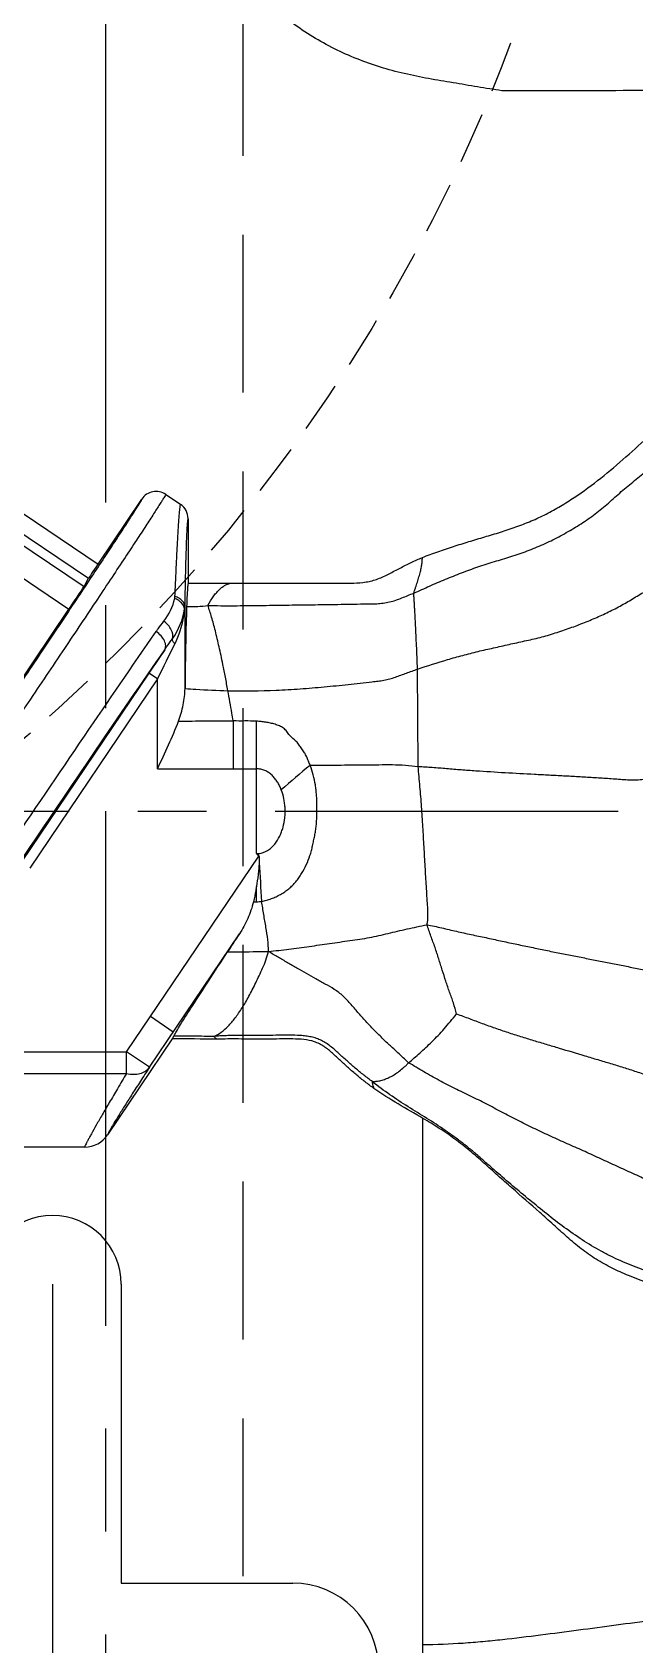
# Model space of a CAD drawing. Header units: millimetres. Extents: x 23075 to 24509, y -21593 to -20579.
# Drawn here: x 24264.94 to 24282.5, y -20931.18 to -20884.18 of the extents above; entities that cross this region are included whole.
import ezdxf

# ---------------------------------------------------------------- set-up
doc = ezdxf.new("R2010")
doc.units = ezdxf.units.MM
doc.header["$LTSCALE"] = 8
doc.linetypes.add('CENTER', pattern=[2, 1.25, -0.25, 0.25, -0.25])
doc.linetypes.add('HIDDEN', pattern=[0.375, 0.25, -0.125])
for name, color, linetype in [('Cav-cor', 30, 'Continuous'), ('CL', 1, 'Continuous'), ('WT', 4, 'Continuous')]:
    doc.layers.add(name, color=color, linetype=linetype)

msp = doc.modelspace()

# ---------------------------------------------------------------- linework, layer by layer
at = {"color": 8, "linetype": 'HIDDEN', "ltscale": 0.75}
msp.add_circle((24232.076, -20866.885), 50, dxfattribs=at)
at = {"layer": 'Cav-cor', "color": 241}
for p, q in [((24278.852, -20885.885), (24278.63, -20885.885)), ((24261.433, -20896.021), (24266.86, -20899.681)), ((24261.155, -20896.434), (24266.585, -20900.096)), ((24261.228, -20896.812), (24266.455, -20900.337)), ((24260.783, -20897.473), (24266.014, -20901.001)), ((24266.86, -20899.681), (24268.137, -20897.788)), ((24268.835, -20897.652), (24269.265, -20897.941)), ((24269.487, -20898.359), (24269.487, -20900.243)), ((24266.455, -20900.337), (24266.585, -20900.096)), ((24259.575, -20910.548), (24266.014, -20901.001)), ((24269.395, -20903.307), (24269.395, -20900.935)), ((24268.341, -20902.861), (24264.628, -20908.365)), ((24268.591, -20903.029), (24264.871, -20908.545)), ((24268.591, -20903.029), (24268.341, -20902.861)), ((24268.591, -20905.649), (24268.591, -20903.029)), ((24276.19, -20905.585), (24276.173, -20902.745)), ((24270.799, -20904.253), (24270.796, -20905.65)), ((24271.475, -20908.123), (24271.474, -20904.263)), ((24267.692, -20913.902), (24271.542, -20908.193)), ((24271.546, -20908.199), (24271.542, -20908.119)), ((24271.478, -20909.526), (24271.477, -20909.084)), ((24268.358, -20914.352), (24270.981, -20910.463)), ((24269.052, -20913.323), (24268.385, -20912.873)), ((24261.798, -20913.902), (24267.692, -20913.902)), ((24269.025, -20913.526), (24267.14, -20916.321)), ((24268.358, -20914.351), (24267.692, -20913.902)), ((24267.692, -20914.529), (24267.692, -20913.902)), ((24262.134, -20914.529), (24267.691, -20914.529)), ((24276.328, -20947.941), (24276.328, -20915.841)), ((24266.473, -20916.676), (24264.551, -20916.676)), ((24265.533, -20920.673), (24265.533, -20943.08)), ((24267.533, -20920.673), (24267.533, -20929.385)), ((24267.533, -20929.385), (24272.533, -20929.385))]:
    msp.add_line(p, q, dxfattribs=at)
for centre, radius, start, end in [((24268.554, -20898.068), 0.503, 56.0178, 146.0656), ((24268.983, -20898.359), 0.503, 359.974, 55.997), ((24267.482, -20900.328), 1.651, 321.8346, 347.6986), ((24267.395, -20900.692), 2.008, 324.4643, 351.5615), ((24416.356, -21002.663), 178.518, 145.74541, 146.00932), ((24408.637, -20971.608), 155.935, 153.49004, 153.90953), ((24271.127, -20683.123), 222.527, 269.91465, 270.08946), ((24286.861, -20922.8), 22.1, 128.6873, 131.56), ((24271.472, -20907.536), 0.587, 270.2859, 276.8868), ((24414.558, -20900.172), 143.237, 183.28795, 183.73993), ((24271.408, -20899.941), 9.585, 269.8925, 270.4154), ((24271.47, -20908.388), 1.138, 270.4005, 277.8995), ((24519.894, -21075.022), 298.392, 146.53099, 146.65161), ((24266.473, -20915.872), 0.804, 270.0114, 326.0108), ((24265.533, -20920.673), 2, 0, 180), ((24272.533, -20931.885), 2.5, 270, 90)]:
    msp.add_arc(centre, radius, start, end, dxfattribs=at)
for centre, major_axis, start_param, end_param in [((24266.863, -20899.683), (0.28, 0.415), -4.712389, -3.228859), ((24266.009, -20900.997), (0.447, 0.663), -1.570796, -0.087266)]:
    msp.add_ellipse(centre, major_axis=major_axis, ratio=0.008727, start_param=start_param, end_param=end_param, dxfattribs=at)
for points, knots in [([(24278.63, -20885.885), (24278.392, -20885.849), (24277.917, -20885.772), (24277.205, -20885.653), (24276.493, -20885.536), (24275.784, -20885.393), (24275.086, -20885.206), (24274.405, -20884.964), (24273.745, -20884.669), (24272.901, -20884.205), (24271.93, -20883.484), (24271.134, -20882.567), (24270.656, -20881.729), (24270.389, -20881.056), (24270.225, -20880.351), (24270.188, -20879.869), (24270.188, -20879.628)], [0, 0, 0, 0, 0.062532, 0.125065, 0.187597, 0.250131, 0.312666, 0.375199, 0.437737, 0.500269, 0.625177, 0.749992, 0.812502, 0.875006, 0.937504, 1, 1, 1, 1]), ([(24283.262, -20885.879), (24282.895, -20885.88), (24281.976, -20885.884), (24280.506, -20885.883), (24279.403, -20885.884), (24278.852, -20885.885)], [0, 0, 0, 0, 0.25, 0.625, 1, 1, 1, 1]), ([(24276.313, -20899.491), (24276.46, -20899.429), (24276.76, -20899.319), (24277.214, -20899.17), (24277.669, -20899.026), (24278.128, -20898.891), (24278.586, -20898.754), (24279.04, -20898.602), (24279.486, -20898.43), (24279.921, -20898.232), (24280.339, -20897.999), (24280.876, -20897.655), (24281.52, -20897.185), (24282.248, -20896.563), (24282.717, -20896.133), (24282.956, -20895.922)], [0, 0, 0, 0, 0.06249, 0.125009, 0.187498, 0.24999, 0.312486, 0.374984, 0.437508, 0.500019, 0.562508, 0.625043, 0.750021, 0.875013, 1, 1, 1, 1]), ([(24276.063, -20900.531), (24276.216, -20900.461), (24276.523, -20900.322), (24276.987, -20900.124), (24277.455, -20899.936), (24277.928, -20899.761), (24278.409, -20899.61), (24278.812, -20899.49), (24279.132, -20899.387), (24279.448, -20899.274), (24279.835, -20899.112), (24280.287, -20898.891), (24280.725, -20898.644), (24281.147, -20898.372), (24281.548, -20898.071), (24281.859, -20897.792), (24282.109, -20897.571), (24282.301, -20897.41), (24282.495, -20897.25), (24282.755, -20897.039), (24282.946, -20896.874), (24283.06, -20896.751)], [0, 0, 0, 0, 0.062795, 0.125466, 0.188059, 0.250641, 0.313296, 0.375975, 0.407283, 0.438574, 0.501119, 0.56359, 0.626013, 0.688357, 0.750582, 0.812786, 0.84389, 0.875005, 0.906191, 0.937493, 1, 1, 1, 1]), ([(24268.137, -20897.788), (24268.13, -20897.801), (24268.111, -20897.835), (24268.054, -20897.931), (24267.947, -20898.1), (24267.781, -20898.36), (24267.564, -20898.695), (24267.298, -20899.101), (24266.983, -20899.579), (24266.62, -20900.127), (24266.056, -20900.977), (24265.278, -20902.141), (24264.29, -20903.614), (24263.259, -20905.145), (24262.563, -20906.179), (24262.213, -20906.698)], [0, 0, 0, 0, 0.004235, 0.010905, 0.031219, 0.060303, 0.097598, 0.142916, 0.196376, 0.258056, 0.327291, 0.482392, 0.650587, 0.824522, 1, 1, 1, 1]), ([(24268.835, -20897.651), (24268.828, -20897.665), (24268.808, -20897.699), (24268.771, -20897.762), (24268.718, -20897.846), (24268.621, -20898.001), (24268.465, -20898.243), (24268.239, -20898.591), (24267.962, -20899.014), (24267.634, -20899.512), (24267.255, -20900.084), (24266.665, -20900.971), (24265.851, -20902.189), (24264.815, -20903.733), (24263.733, -20905.342), (24263, -20906.428), (24262.632, -20906.974)], [0, 0, 0, 0, 0.004096, 0.010629, 0.01952, 0.030685, 0.059546, 0.096658, 0.141806, 0.195068, 0.256489, 0.325471, 0.480417, 0.648971, 0.823637, 1, 1, 1, 1]), ([(24269.102, -20900.625), (24269.11, -20900.443), (24269.126, -20900.097), (24269.15, -20899.605), (24269.171, -20899.169), (24269.192, -20898.792), (24269.211, -20898.478), (24269.227, -20898.258), (24269.24, -20898.118), (24269.248, -20898.041), (24269.256, -20897.985), (24269.262, -20897.953), (24269.265, -20897.942)], [0, 0, 0, 0, 0.203296, 0.386772, 0.549381, 0.690174, 0.807798, 0.900124, 0.936088, 0.964879, 0.98625, 1, 1, 1, 1]), ([(24269.395, -20900.935), (24269.398, -20900.761), (24269.404, -20900.431), (24269.414, -20899.961), (24269.425, -20899.543), (24269.436, -20899.182), (24269.447, -20898.88), (24269.458, -20898.668), (24269.467, -20898.532), (24269.473, -20898.457), (24269.479, -20898.401), (24269.484, -20898.371), (24269.487, -20898.359)], [0, 0, 0, 0, 0.20219, 0.384894, 0.547052, 0.687722, 0.805592, 0.898503, 0.934849, 0.964051, 0.98584, 1, 1, 1, 1]), ([(24270.713, -20900.243), (24270.953, -20900.243), (24271.433, -20900.243), (24272.032, -20900.244), (24272.512, -20900.244), (24272.872, -20900.241), (24273.231, -20900.235), (24273.591, -20900.239), (24273.951, -20900.237), (24274.31, -20900.238), (24274.671, -20900.217), (24274.963, -20900.14), (24275.184, -20900.047), (24275.345, -20899.966), (24275.504, -20899.882), (24275.717, -20899.771), (24275.985, -20899.637), (24276.203, -20899.537), (24276.313, -20899.491)], [0, 0, 0, 0, 0.125004, 0.250008, 0.31251, 0.375012, 0.437513, 0.500016, 0.562518, 0.625021, 0.687512, 0.749984, 0.781247, 0.812499, 0.843751, 0.875002, 0.937503, 1, 1, 1, 1]), ([(24276.063, -20900.531), (24276.068, -20900.503), (24276.086, -20900.449), (24276.116, -20900.369), (24276.142, -20900.288), (24276.175, -20900.182), (24276.213, -20900.054), (24276.254, -20899.907), (24276.285, -20899.772), (24276.301, -20899.655), (24276.31, -20899.563), (24276.312, -20899.511), (24276.313, -20899.491)], [0, 0, 0, 0, 0.078583, 0.159305, 0.238443, 0.316142, 0.468805, 0.612998, 0.742911, 0.855304, 0.94213, 1, 1, 1, 1]), ([(24269.487, -20900.243), (24269.484, -20900.252), (24269.48, -20900.275), (24269.474, -20900.319), (24269.469, -20900.379), (24269.46, -20900.492), (24269.451, -20900.673), (24269.445, -20900.828), (24269.442, -20900.917)], [0, 0, 0, 0, 0.0404, 0.10533, 0.194809, 0.308674, 0.607993, 1, 1, 1, 1]), ([(24270.061, -20900.886), (24270.107, -20900.799), (24270.178, -20900.673), (24270.296, -20900.531), (24270.38, -20900.444), (24270.459, -20900.368), (24270.541, -20900.309), (24270.627, -20900.268), (24270.685, -20900.25), (24270.713, -20900.243)], [0, 0, 0, 0, 0.314211, 0.456502, 0.586176, 0.700046, 0.80647, 0.906311, 1, 1, 1, 1]), ([(24269.381, -20900.987), (24269.37, -20900.922), (24269.313, -20900.826), (24269.202, -20900.733), (24269.132, -20900.695), (24269.095, -20900.679)], [0, 0, 0, 0, 0.458205, 0.720607, 1, 1, 1, 1]), ([(24269.395, -20900.935), (24269.395, -20900.903), (24269.378, -20900.834), (24269.315, -20900.745), (24269.22, -20900.672), (24269.143, -20900.638), (24269.102, -20900.625)], [0, 0, 0, 0, 0.216154, 0.450913, 0.712679, 1, 1, 1, 1]), ([(24270.061, -20900.886), (24270.187, -20900.89), (24270.439, -20900.898), (24270.818, -20900.898), (24271.196, -20900.892), (24271.701, -20900.887), (24272.332, -20900.876), (24272.963, -20900.87), (24273.468, -20900.861), (24273.846, -20900.857), (24274.225, -20900.851), (24274.604, -20900.842), (24274.919, -20900.845), (24275.171, -20900.823), (24275.357, -20900.789), (24275.539, -20900.738), (24275.774, -20900.649), (24275.945, -20900.57), (24276.063, -20900.531)], [0, 0, 0, 0, 0.062508, 0.125077, 0.187653, 0.250212, 0.375334, 0.500465, 0.563003, 0.625587, 0.688133, 0.750664, 0.813309, 0.844529, 0.87574, 0.906966, 0.938203, 1, 1, 1, 1]), ([(24276.173, -20902.745), (24276.167, -20902.628), (24276.159, -20902.399), (24276.142, -20902.069), (24276.128, -20901.761), (24276.117, -20901.519), (24276.108, -20901.335), (24276.101, -20901.204), (24276.094, -20901.078), (24276.087, -20900.958), (24276.08, -20900.844), (24276.075, -20900.753), (24276.071, -20900.683), (24276.064, -20900.615), (24276.06, -20900.564), (24276.063, -20900.531)], [0, 0, 0, 0, 0.158603, 0.309066, 0.447673, 0.576191, 0.637397, 0.696339, 0.753354, 0.80822, 0.859769, 0.908296, 0.931655, 0.954562, 1, 1, 1, 1]), ([(24276.173, -20902.745), (24276.462, -20902.647), (24276.898, -20902.508), (24277.487, -20902.342), (24277.933, -20902.226), (24278.309, -20902.144), (24278.611, -20902.076), (24278.836, -20902.025), (24279.063, -20901.973), (24279.365, -20901.909), (24279.742, -20901.829), (24280.11, -20901.716), (24280.4, -20901.62), (24280.686, -20901.522), (24281.035, -20901.391), (24281.442, -20901.218), (24281.773, -20901.066), (24282.026, -20900.934), (24282.271, -20900.796), (24282.572, -20900.615), (24282.811, -20900.471), (24282.932, -20900.4)], [0, 0, 0, 0, 0.127067, 0.190887, 0.254958, 0.319241, 0.351444, 0.383672, 0.415908, 0.448136, 0.512488, 0.576611, 0.608419, 0.639959, 0.702439, 0.764089, 0.824334, 0.853945, 0.883313, 0.941714, 1, 1, 1, 1]), ([(24269.381, -20900.987), (24269.373, -20901.074), (24269.325, -20901.424), (24269.216, -20901.767), (24269.097, -20902.006)], [0, 0, 0, 0, 0.246508, 1, 1, 1, 1]), ([(24269.442, -20900.917), (24269.43, -20901.254), (24269.412, -20902.051), (24269.4, -20902.847), (24269.395, -20903.307)], [0, 0, 0, 0, 0.423661, 1, 1, 1, 1]), ([(24269.442, -20900.917), (24269.55, -20900.917), (24269.756, -20900.922), (24269.964, -20900.907), (24270.061, -20900.886)], [0, 0, 0, 0, 0.521079, 1, 1, 1, 1]), ([(24270.644, -20903.373), (24270.621, -20903.242), (24270.585, -20903.049), (24270.535, -20902.794), (24270.493, -20902.582), (24270.446, -20902.347), (24270.373, -20902.021), (24270.301, -20901.713), (24270.226, -20901.425), (24270.157, -20901.176), (24270.098, -20900.999), (24270.061, -20900.886)], [0, 0, 0, 0, 0.155875, 0.230902, 0.304149, 0.410001, 0.511045, 0.696589, 0.78148, 0.860116, 1, 1, 1, 1]), ([(24264.206, -20908.036), (24264.958, -20906.921), (24266.4, -20904.789), (24267.853, -20902.663), (24268.553, -20901.651)], [0, 0, 0, 0, 0.522111, 1, 1, 1, 1]), ([(24268.553, -20901.651), (24268.571, -20901.625), (24268.645, -20901.522), (24268.722, -20901.422), (24268.78, -20901.348)], [0, 0, 0, 0, 0.254419, 1, 1, 1, 1]), ([(24268.803, -20902.18), (24268.813, -20902.163), (24268.829, -20902.125), (24268.835, -20902.061), (24268.824, -20901.992), (24268.786, -20901.891), (24268.699, -20901.768), (24268.606, -20901.688), (24268.553, -20901.651)], [0, 0, 0, 0, 0.092398, 0.191577, 0.301056, 0.422378, 0.69745, 1, 1, 1, 1]), ([(24269.029, -20901.859), (24269.055, -20901.776), (24269.02, -20901.621), (24268.908, -20901.459), (24268.826, -20901.382), (24268.78, -20901.348)], [0, 0, 0, 0, 0.439438, 0.711728, 1, 1, 1, 1]), ([(24264.62, -20908.321), (24265.343, -20907.25), (24266.73, -20905.198), (24268.128, -20903.153), (24268.803, -20902.18)], [0, 0, 0, 0, 0.521846, 1, 1, 1, 1]), ([(24268.803, -20902.18), (24268.822, -20902.152), (24268.896, -20902.045), (24268.972, -20901.938), (24269.029, -20901.859)], [0, 0, 0, 0, 0.255557, 1, 1, 1, 1]), ([(24269.097, -20902.006), (24269.076, -20901.982), (24269.043, -20901.938), (24269.026, -20901.882), (24269.029, -20901.859)], [0, 0, 0, 0, 0.587155, 1, 1, 1, 1]), ([(24270.644, -20903.373), (24271.113, -20903.382), (24271.816, -20903.375), (24272.751, -20903.322), (24273.334, -20903.273), (24273.799, -20903.228), (24274.148, -20903.191), (24274.496, -20903.152), (24274.786, -20903.119), (24275.019, -20903.094), (24275.192, -20903.07), (24275.362, -20903.032), (24275.527, -20902.979), (24275.688, -20902.919), (24275.902, -20902.838), (24276.064, -20902.78), (24276.173, -20902.745)], [0, 0, 0, 0, 0.251093, 0.376587, 0.502015, 0.564635, 0.627311, 0.689904, 0.752496, 0.783957, 0.815291, 0.846304, 0.8771, 0.907844, 0.938545, 1, 1, 1, 1]), ([(24269.204, -20904.266), (24269.261, -20904.109), (24269.352, -20903.793), (24269.393, -20903.466), (24269.395, -20903.306)], [0, 0, 0, 0, 0.512086, 1, 1, 1, 1]), ([(24269.395, -20903.314), (24269.499, -20903.321), (24269.915, -20903.347), (24270.332, -20903.366), (24270.644, -20903.373)], [0, 0, 0, 0, 0.249706, 1, 1, 1, 1]), ([(24270.799, -20904.253), (24270.787, -20904.178), (24270.737, -20903.884), (24270.683, -20903.591), (24270.644, -20903.373)], [0, 0, 0, 0, 0.257004, 1, 1, 1, 1]), ([(24268.591, -20905.649), (24268.702, -20905.418), (24268.919, -20904.963), (24269.119, -20904.499), (24269.204, -20904.266)], [0, 0, 0, 0, 0.509023, 1, 1, 1, 1]), ([(24269.204, -20904.266), (24269.337, -20904.262), (24269.603, -20904.257), (24269.935, -20904.254), (24270.201, -20904.252), (24270.467, -20904.248), (24270.667, -20904.246), (24270.799, -20904.253)], [0, 0, 0, 0, 0.249997, 0.499963, 0.624963, 0.750026, 1, 1, 1, 1]), ([(24271.474, -20904.263), (24271.362, -20904.259), (24271.137, -20904.253), (24270.912, -20904.261), (24270.799, -20904.253)], [0, 0, 0, 0, 0.499979, 1, 1, 1, 1]), ([(24273.047, -20905.549), (24273.027, -20905.509), (24272.989, -20905.426), (24272.951, -20905.32), (24272.912, -20905.238), (24272.864, -20905.161), (24272.796, -20905.071), (24272.723, -20904.958), (24272.616, -20904.812), (24272.476, -20904.729), (24272.396, -20904.619), (24272.358, -20904.564), (24272.319, -20904.51), (24272.27, -20904.463), (24272.211, -20904.429), (24272.127, -20904.391), (24272.02, -20904.351), (24271.886, -20904.316), (24271.75, -20904.291), (24271.613, -20904.272), (24271.52, -20904.265), (24271.474, -20904.263)], [0, 0, 0, 0, 0.062514, 0.124806, 0.155861, 0.186963, 0.249126, 0.311086, 0.372908, 0.497071, 0.527802, 0.558676, 0.589364, 0.619835, 0.651011, 0.682747, 0.745775, 0.809123, 0.872672, 0.936305, 1, 1, 1, 1]), ([(24273.047, -20905.549), (24273.181, -20905.548), (24273.447, -20905.546), (24273.847, -20905.541), (24274.248, -20905.538), (24274.581, -20905.536), (24274.848, -20905.534), (24275.111, -20905.53), (24275.434, -20905.525), (24275.816, -20905.542), (24276.066, -20905.567), (24276.19, -20905.585)], [0, 0, 0, 0, 0.127169, 0.254363, 0.38153, 0.50878, 0.572414, 0.635847, 0.760194, 0.880091, 1, 1, 1, 1]), ([(24268.591, -20905.649), (24269.142, -20905.649), (24269.877, -20905.649), (24270.612, -20905.649), (24270.796, -20905.65)], [0, 0, 0, 0, 0.75, 1, 1, 1, 1]), ([(24272.2, -20906.263), (24272.185, -20906.224), (24272.153, -20906.146), (24272.1, -20906.054), (24272.055, -20905.984), (24272.016, -20905.933), (24271.975, -20905.885), (24271.931, -20905.84), (24271.886, -20905.796), (24271.833, -20905.762), (24271.779, -20905.727), (24271.702, -20905.692), (24271.602, -20905.658), (24271.517, -20905.649), (24271.475, -20905.65)], [0, 0, 0, 0, 0.124993, 0.249808, 0.312211, 0.374594, 0.43697, 0.499381, 0.561796, 0.624262, 0.686729, 0.749335, 0.874558, 1, 1, 1, 1]), ([(24271.626, -20909.515), (24271.675, -20909.508), (24271.772, -20909.486), (24271.912, -20909.437), (24272.048, -20909.38), (24272.179, -20909.312), (24272.303, -20909.234), (24272.42, -20909.148), (24272.529, -20909.05), (24272.626, -20908.943), (24272.714, -20908.827), (24272.821, -20908.665), (24272.935, -20908.45), (24273.025, -20908.223), (24273.079, -20908.035), (24273.113, -20907.892), (24273.144, -20907.748), (24273.175, -20907.603), (24273.203, -20907.457), (24273.221, -20907.309), (24273.232, -20907.16), (24273.241, -20906.961), (24273.242, -20906.762), (24273.238, -20906.564), (24273.229, -20906.415), (24273.213, -20906.267), (24273.188, -20906.071), (24273.14, -20905.829), (24273.079, -20905.642), (24273.047, -20905.549)], [0, 0, 0, 0, 0.031509, 0.062967, 0.094211, 0.125308, 0.156335, 0.187281, 0.21809, 0.248835, 0.279605, 0.310381, 0.372057, 0.434071, 0.465191, 0.496422, 0.527781, 0.559231, 0.590719, 0.622252, 0.653865, 0.685515, 0.748798, 0.780418, 0.811992, 0.843521, 0.874989, 0.937674, 1, 1, 1, 1]), ([(24276.444, -20910.195), (24276.467, -20910.106), (24276.478, -20909.965), (24276.473, -20909.78), (24276.462, -20909.593), (24276.445, -20909.358), (24276.43, -20909.075), (24276.412, -20908.79), (24276.395, -20908.504), (24276.378, -20908.216), (24276.361, -20907.926), (24276.345, -20907.635), (24276.328, -20907.343), (24276.31, -20907.05), (24276.282, -20906.658), (24276.245, -20906.169), (24276.207, -20905.779), (24276.19, -20905.585)], [0, 0, 0, 0, 0.059878, 0.090109, 0.120537, 0.181639, 0.242895, 0.304634, 0.366754, 0.429188, 0.491936, 0.554964, 0.618335, 0.681969, 0.745732, 0.873359, 1, 1, 1, 1]), ([(24276.19, -20905.585), (24276.328, -20905.587), (24276.604, -20905.604), (24277.021, -20905.641), (24277.442, -20905.676), (24278.009, -20905.716), (24278.72, -20905.762), (24279.432, -20905.799), (24280.002, -20905.829), (24280.429, -20905.851), (24280.856, -20905.874), (24281.211, -20905.897), (24281.496, -20905.913), (24281.709, -20905.926), (24281.922, -20905.942), (24282.133, -20905.961), (24282.344, -20905.974), (24282.619, -20905.977), (24282.827, -20905.949), (24282.956, -20905.906)], [0, 0, 0, 0, 0.060754, 0.122471, 0.184865, 0.247708, 0.373822, 0.49997, 0.562978, 0.625968, 0.688993, 0.752083, 0.783628, 0.815136, 0.84657, 0.87787, 0.908936, 0.939709, 1, 1, 1, 1]), ([(24271.542, -20908.119), (24271.633, -20908.108), (24271.768, -20908.059), (24271.916, -20907.95), (24272.043, -20907.815), (24272.139, -20907.656), (24272.211, -20907.486), (24272.268, -20907.311), (24272.301, -20907.128), (24272.316, -20906.943), (24272.314, -20906.804), (24272.299, -20906.666), (24272.269, -20906.484), (24272.233, -20906.349), (24272.2, -20906.263)], [0, 0, 0, 0, 0.124502, 0.186883, 0.249234, 0.373825, 0.436309, 0.498877, 0.62411, 0.686838, 0.749573, 0.812294, 0.874965, 1, 1, 1, 1]), ([(24271.543, -20908.192), (24271.56, -20908.22), (24271.562, -20908.29), (24271.559, -20908.354), (24271.557, -20908.387)], [0, 0, 0, 0, 0.497251, 1, 1, 1, 1]), ([(24271.557, -20908.387), (24271.554, -20908.446), (24271.543, -20908.564), (24271.518, -20908.796), (24271.495, -20908.969), (24271.477, -20909.083)], [0, 0, 0, 0, 0.252959, 0.504349, 1, 1, 1, 1]), ([(24271.477, -20909.083), (24271.471, -20909.121), (24271.446, -20909.27), (24271.417, -20909.417), (24271.39, -20909.526)], [0, 0, 0, 0, 0.254071, 1, 1, 1, 1]), ([(24271.39, -20909.526), (24271.35, -20909.694), (24271.237, -20910.019), (24271.074, -20910.322), (24270.981, -20910.463)], [0, 0, 0, 0, 0.505484, 1, 1, 1, 1]), ([(24271.827, -20910.979), (24271.825, -20910.863), (24271.811, -20910.626), (24271.754, -20910.268), (24271.689, -20909.896), (24271.648, -20909.643), (24271.626, -20909.515)], [0, 0, 0, 0, 0.234689, 0.480492, 0.736222, 1, 1, 1, 1]), ([(24271.827, -20910.979), (24271.927, -20910.967), (24272.125, -20910.943), (24272.422, -20910.904), (24272.719, -20910.865), (24273.016, -20910.827), (24273.313, -20910.786), (24273.61, -20910.745), (24273.906, -20910.7), (24274.199, -20910.652), (24274.488, -20910.615), (24274.769, -20910.573), (24275.042, -20910.516), (24275.313, -20910.447), (24275.589, -20910.383), (24275.87, -20910.319), (24276.156, -20910.256), (24276.348, -20910.215), (24276.444, -20910.195)], [0, 0, 0, 0, 0.063944, 0.12788, 0.191811, 0.255693, 0.319619, 0.383554, 0.447536, 0.511244, 0.573707, 0.634081, 0.693096, 0.752362, 0.812837, 0.874417, 0.936931, 1, 1, 1, 1]), ([(24277.309, -20912.795), (24277.28, -20912.688), (24277.234, -20912.528), (24277.162, -20912.318), (24277.104, -20912.161), (24277.05, -20912.002), (24276.978, -20911.788), (24276.89, -20911.517), (24276.789, -20911.188), (24276.683, -20910.856), (24276.558, -20910.528), (24276.482, -20910.306), (24276.444, -20910.195)], [0, 0, 0, 0, 0.121323, 0.182168, 0.243234, 0.304582, 0.365962, 0.490003, 0.616391, 0.743192, 0.871147, 1, 1, 1, 1]), ([(24276.444, -20910.195), (24276.589, -20910.222), (24276.876, -20910.288), (24277.305, -20910.389), (24277.734, -20910.483), (24278.162, -20910.572), (24278.587, -20910.665), (24279.011, -20910.755), (24279.433, -20910.842), (24279.85, -20910.93), (24280.266, -20911.013), (24280.678, -20911.094), (24281.088, -20911.175), (24281.496, -20911.258), (24281.905, -20911.337), (24282.245, -20911.405), (24282.518, -20911.458), (24282.792, -20911.512), (24283, -20911.542), (24283.139, -20911.545)], [0, 0, 0, 0, 0.064654, 0.12924, 0.193582, 0.257625, 0.321297, 0.384688, 0.447757, 0.510315, 0.572229, 0.63373, 0.694888, 0.755762, 0.816614, 0.877613, 0.908167, 0.938736, 1, 1, 1, 1]), ([(24269.066, -20913.442), (24269.091, -20913.396), (24269.157, -20913.284), (24269.337, -20912.989), (24269.648, -20912.501), (24270.105, -20911.794), (24270.448, -20911.271), (24270.635, -20910.987)], [0, 0, 0, 0, 0.054867, 0.133365, 0.355708, 0.650214, 1, 1, 1, 1]), ([(24270.245, -20913.456), (24270.316, -20913.42), (24270.462, -20913.329), (24270.628, -20913.182), (24270.758, -20913.036), (24270.859, -20912.91), (24270.961, -20912.772), (24271.062, -20912.62), (24271.162, -20912.456), (24271.26, -20912.278), (24271.358, -20912.089), (24271.458, -20911.889), (24271.557, -20911.678), (24271.66, -20911.458), (24271.757, -20911.226), (24271.808, -20911.063), (24271.827, -20910.979)], [0, 0, 0, 0, 0.079559, 0.170792, 0.221293, 0.275131, 0.332452, 0.393341, 0.457357, 0.525011, 0.596147, 0.670472, 0.748387, 0.829723, 0.913796, 1, 1, 1, 1]), ([(24270.635, -20910.987), (24270.734, -20910.986), (24271.132, -20910.983), (24271.529, -20910.979), (24271.827, -20910.979)], [0, 0, 0, 0, 0.249726, 1, 1, 1, 1]), ([(24275.912, -20914.218), (24275.828, -20914.142), (24275.663, -20913.989), (24275.415, -20913.76), (24275.168, -20913.528), (24274.925, -20913.29), (24274.69, -20913.042), (24274.5, -20912.828), (24274.35, -20912.654), (24274.203, -20912.48), (24274.016, -20912.271), (24273.752, -20912.078), (24273.522, -20911.949), (24273.339, -20911.851), (24273.157, -20911.75), (24272.932, -20911.618), (24272.657, -20911.464), (24272.383, -20911.304), (24272.107, -20911.141), (24271.921, -20911.033), (24271.827, -20910.979)], [0, 0, 0, 0, 0.064242, 0.128475, 0.192805, 0.257408, 0.322391, 0.387678, 0.420456, 0.45333, 0.517895, 0.579422, 0.638839, 0.668226, 0.697783, 0.7574, 0.817124, 0.877405, 0.938399, 1, 1, 1, 1]), ([(24275.912, -20914.218), (24276.022, -20914.127), (24276.251, -20913.927), (24276.601, -20913.602), (24276.897, -20913.292), (24277.13, -20913.015), (24277.249, -20912.869), (24277.309, -20912.795)], [0, 0, 0, 0, 0.21493, 0.455952, 0.718075, 0.856853, 1, 1, 1, 1]), ([(24277.309, -20912.795), (24277.434, -20912.838), (24277.681, -20912.932), (24278.052, -20913.072), (24278.425, -20913.205), (24278.798, -20913.332), (24279.173, -20913.453), (24279.548, -20913.568), (24279.924, -20913.68), (24280.424, -20913.829), (24280.924, -20913.98), (24281.423, -20914.129), (24281.797, -20914.24), (24282.172, -20914.354), (24282.546, -20914.475), (24282.92, -20914.606), (24283.17, -20914.691), (24283.297, -20914.729)], [0, 0, 0, 0, 0.063067, 0.125983, 0.188835, 0.251563, 0.314144, 0.376454, 0.438671, 0.500977, 0.625444, 0.687441, 0.749321, 0.811431, 0.873971, 0.936885, 1, 1, 1, 1]), ([(24269.066, -20913.442), (24269.056, -20913.46), (24269.042, -20913.487), (24269.028, -20913.515), (24269.025, -20913.526)], [0, 0, 0, 0, 0.637211, 1, 1, 1, 1]), ([(24270.245, -20913.456), (24270.05, -20913.452), (24269.657, -20913.442), (24269.263, -20913.442), (24269.066, -20913.442)], [0, 0, 0, 0, 0.497643, 1, 1, 1, 1]), ([(24274.86, -20914.769), (24274.772, -20914.71), (24274.602, -20914.582), (24274.356, -20914.379), (24274.116, -20914.168), (24273.88, -20913.951), (24273.682, -20913.772), (24273.509, -20913.648), (24273.371, -20913.569), (24273.225, -20913.507), (24273.072, -20913.464), (24272.915, -20913.439), (24272.704, -20913.421), (24272.437, -20913.415), (24272.118, -20913.419), (24271.798, -20913.423), (24271.479, -20913.421), (24271.16, -20913.42), (24270.894, -20913.423), (24270.682, -20913.428), (24270.526, -20913.432), (24270.38, -20913.439), (24270.288, -20913.449), (24270.245, -20913.456)], [0, 0, 0, 0, 0.062746, 0.125931, 0.18914, 0.252338, 0.315496, 0.346978, 0.378422, 0.409712, 0.440864, 0.472128, 0.503588, 0.566712, 0.629897, 0.693014, 0.756071, 0.819097, 0.882131, 0.913635, 0.944983, 0.974586, 1, 1, 1, 1]), ([(24270.325, -20913.527), (24270.318, -20913.523), (24270.286, -20913.506), (24270.261, -20913.479), (24270.245, -20913.456)], [0, 0, 0, 0, 0.222857, 1, 1, 1, 1]), ([(24274.901, -20914.966), (24274.814, -20914.907), (24274.644, -20914.781), (24274.399, -20914.581), (24274.161, -20914.372), (24273.927, -20914.159), (24273.699, -20913.94), (24273.494, -20913.773), (24273.313, -20913.664), (24273.117, -20913.583), (24272.856, -20913.534), (24272.592, -20913.525), (24272.382, -20913.526), (24272.171, -20913.526), (24271.907, -20913.529), (24271.591, -20913.537), (24271.274, -20913.53), (24270.958, -20913.526), (24270.642, -20913.527), (24270.431, -20913.527), (24270.325, -20913.527)], [0, 0, 0, 0, 0.0625, 0.125001, 0.187504, 0.250006, 0.312512, 0.374997, 0.406268, 0.437532, 0.499985, 0.562476, 0.593728, 0.62498, 0.687483, 0.749987, 0.812489, 0.874993, 0.937496, 1, 1, 1, 1]), ([(24268.358, -20914.352), (24268.27, -20914.487), (24268.103, -20914.745), (24267.867, -20915.113), (24267.661, -20915.438), (24267.486, -20915.717), (24267.362, -20915.919), (24267.281, -20916.054), (24267.234, -20916.135), (24267.196, -20916.202), (24267.168, -20916.255), (24267.15, -20916.292), (24267.141, -20916.313), (24267.14, -20916.321)], [0, 0, 0, 0, 0.209015, 0.398132, 0.565105, 0.70778, 0.824155, 0.871917, 0.912469, 0.94565, 0.971334, 0.989444, 1, 1, 1, 1]), ([(24267.692, -20914.529), (24267.758, -20914.546), (24267.89, -20914.565), (24268.08, -20914.545), (24268.244, -20914.475), (24268.327, -20914.395), (24268.358, -20914.351)], [0, 0, 0, 0, 0.28107, 0.54085, 0.777842, 1, 1, 1, 1]), ([(24274.86, -20914.769), (24274.866, -20914.764), (24274.884, -20914.761), (24274.912, -20914.761), (24274.943, -20914.762), (24274.987, -20914.758), (24275.041, -20914.749), (24275.106, -20914.736), (24275.171, -20914.715), (24275.261, -20914.684), (24275.373, -20914.634), (24275.508, -20914.559), (24275.643, -20914.463), (24275.756, -20914.372), (24275.846, -20914.288), (24275.89, -20914.242), (24275.912, -20914.218)], [0, 0, 0, 0, 0.01874, 0.042804, 0.069293, 0.09594, 0.149434, 0.203813, 0.260405, 0.31793, 0.436749, 0.561604, 0.697743, 0.844249, 0.920826, 1, 1, 1, 1]), ([(24283.255, -20917.805), (24283.1, -20917.739), (24282.788, -20917.606), (24282.325, -20917.396), (24281.863, -20917.181), (24281.4, -20916.967), (24280.935, -20916.758), (24280.468, -20916.554), (24280.002, -20916.344), (24279.541, -20916.122), (24279.157, -20915.934), (24278.853, -20915.778), (24278.626, -20915.658), (24278.4, -20915.538), (24278.097, -20915.381), (24277.715, -20915.19), (24277.253, -20914.969), (24276.798, -20914.735), (24276.351, -20914.483), (24276.058, -20914.307), (24275.912, -20914.218)], [0, 0, 0, 0, 0.062007, 0.12423, 0.186616, 0.248984, 0.311291, 0.373611, 0.436072, 0.49871, 0.561378, 0.592724, 0.624083, 0.655438, 0.686772, 0.749379, 0.811955, 0.874572, 0.937273, 1, 1, 1, 1]), ([(24267.691, -20914.529), (24267.603, -20914.678), (24267.435, -20914.961), (24267.198, -20915.364), (24266.991, -20915.719), (24266.816, -20916.023), (24266.692, -20916.242), (24266.612, -20916.389), (24266.565, -20916.477), (24266.528, -20916.549), (24266.5, -20916.605), (24266.483, -20916.645), (24266.474, -20916.667), (24266.473, -20916.676)], [0, 0, 0, 0, 0.210546, 0.400456, 0.567642, 0.710101, 0.825972, 0.873421, 0.913645, 0.9465, 0.971874, 0.989699, 1, 1, 1, 1]), ([(24274.901, -20914.966), (24274.898, -20914.955), (24274.892, -20914.929), (24274.881, -20914.882), (24274.866, -20914.837), (24274.856, -20914.798), (24274.856, -20914.777), (24274.86, -20914.769)], [0, 0, 0, 0, 0.169635, 0.39812, 0.706795, 0.868079, 1, 1, 1, 1]), ([(24283.298, -20920.454), (24283.094, -20920.388), (24282.792, -20920.279), (24282.394, -20920.121), (24282.098, -20919.998), (24281.807, -20919.864), (24281.426, -20919.667), (24280.969, -20919.389), (24280.443, -20919.022), (24279.936, -20918.629), (24279.441, -20918.224), (24278.949, -20917.814), (24278.544, -20917.466), (24278.224, -20917.185), (24277.984, -20916.973), (24277.742, -20916.765), (24277.493, -20916.564), (24277.237, -20916.373), (24276.889, -20916.128), (24276.441, -20915.839), (24275.718, -20915.394), (24275.185, -20915.041), (24274.86, -20914.769)], [0, 0, 0, 0, 0.062742, 0.094084, 0.12544, 0.156785, 0.188124, 0.250825, 0.313484, 0.37607, 0.438622, 0.501147, 0.563648, 0.594904, 0.626159, 0.657393, 0.688605, 0.719807, 0.751001, 0.813375, 0.875799, 1, 1, 1, 1]), ([(24276.328, -20915.841), (24276.087, -20915.699), (24275.599, -20915.428), (24275.131, -20915.124), (24274.901, -20914.966)], [0, 0, 0, 0, 0.499997, 1, 1, 1, 1]), ([(24283.301, -20920.803), (24282.974, -20920.677), (24282.478, -20920.5), (24281.837, -20920.211), (24281.373, -20919.954), (24281.01, -20919.699), (24280.732, -20919.476), (24280.53, -20919.301), (24280.33, -20919.121), (24280.064, -20918.88), (24279.598, -20918.459), (24279.054, -20917.987), (24278.511, -20917.509), (24278.108, -20917.142), (24277.694, -20916.781), (24277.261, -20916.439), (24276.803, -20916.127), (24276.487, -20915.935), (24276.328, -20915.841)], [0, 0, 0, 0, 0.121864, 0.182931, 0.244268, 0.305979, 0.336974, 0.368043, 0.399167, 0.430311, 0.492643, 0.617722, 0.680662, 0.743942, 0.807547, 0.871443, 0.935622, 1, 1, 1, 1]), ([(24294.488, -20929.612), (24294.096, -20929.612), (24293.312, -20929.623), (24292.141, -20929.664), (24290.975, -20929.721), (24289.815, -20929.787), (24288.661, -20929.866), (24287.144, -20929.989), (24285.275, -20930.181), (24283.425, -20930.419), (24281.959, -20930.616), (24280.86, -20930.763), (24279.755, -20930.908), (24278.827, -20931.023), (24278.074, -20931.1), (24277.302, -20931.162), (24276.719, -20931.186), (24276.328, -20931.185)], [0, 0, 0, 0, 0.064521, 0.128789, 0.19277, 0.256505, 0.31992, 0.382869, 0.506884, 0.628848, 0.68952, 0.750238, 0.811162, 0.872741, 0.904025, 0.93571, 1, 1, 1, 1]), ([(24294.488, -20930.552), (24293.848, -20930.552), (24292.891, -20930.577), (24291.617, -20930.636), (24290.353, -20930.704), (24288.787, -20930.807), (24286.929, -20930.973), (24285.102, -20931.184), (24283.299, -20931.422), (24281.502, -20931.663), (24280.305, -20931.82), (24279.704, -20931.892)], [0, 0, 0, 0, 0.129178, 0.193408, 0.257433, 0.384749, 0.510436, 0.634029, 0.756106, 0.877779, 1, 1, 1, 1])]:
    msp.add_open_spline(points, degree=3, knots=knots, dxfattribs=at)
for points in [[(24269.487, -20900.243), (24269.896, -20900.243), (24270.304, -20900.243), (24270.713, -20900.243)], [(24269.095, -20900.679), (24269.099, -20900.662), (24269.101, -20900.643), (24269.102, -20900.625)], [(24269.381, -20900.987), (24269.39, -20900.971), (24269.394, -20900.953), (24269.395, -20900.935)], [(24271.475, -20908.123), (24271.496, -20908.147), (24271.519, -20908.17), (24271.542, -20908.193)], [(24270.325, -20913.527), (24269.892, -20913.527), (24269.458, -20913.527), (24269.025, -20913.526)]]:
    msp.add_open_spline(points, degree=3, dxfattribs=at)
at = {"layer": 'CL', "color": 6, "linetype": 'CENTER'}
msp.add_line((24256.018, -20906.885), (24307.104, -20906.885), dxfattribs=at)
at = {"layer": 'WT', "color": 125, "linetype": 'CENTER', "ltscale": 1.5}
msp.add_line((24267.076, -20666.885), (24267.076, -21066.885), dxfattribs=at)
at = {"layer": 'WT', "color": 125, "linetype": 'HIDDEN', "ltscale": 2.3}
msp.add_line((24271.076, -20696.885), (24271.076, -21036.885), dxfattribs=at)

doc.saveas('drawing.dxf')
